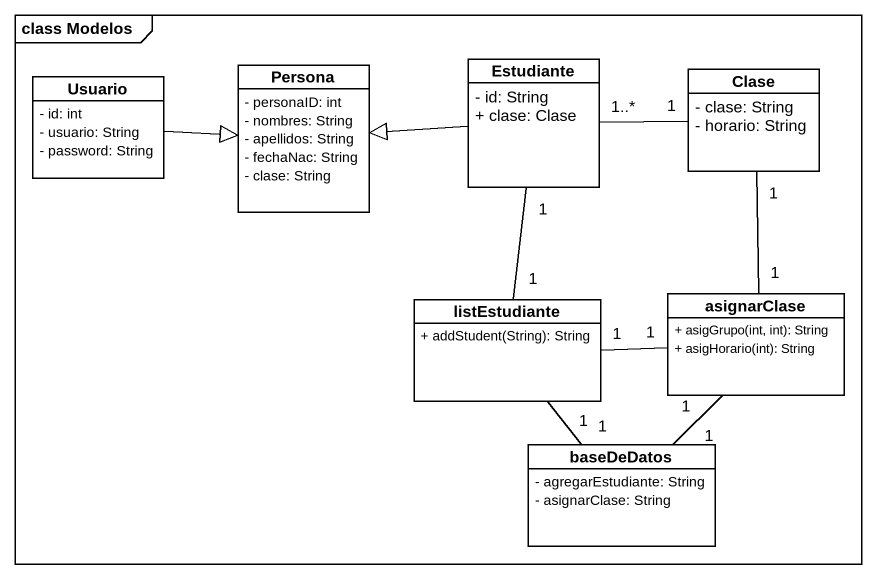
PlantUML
@startuml
mainframe class Modelos
hide circle
hide empty members
skinparam classAttributeIconSize 0
class Estudiante {
  - id: String
  + clase: Clase
}
class Usuario {
  - id: int
  - usuario: String
  - password: String
}
class Persona {
  - personaID: int
  - nombres: String
  - apellidos: String
  - fechaNac: String
  - clase: String
}
class Clase {
  - clase: String
  - horario: String
}
class listEstudiante {
  + addStudent(String): String
}
class asignarClase {
  + asigGrupo(int, int): String
  + asigHorario(int): String
}
class baseDeDatos {
  - agregarEstudiante: String
  - asignarClase: String
}
Estudiante -left-|> Persona
Estudiante "1..*" -right- "1" Clase
Estudiante "1" -- "1" listEstudiante
Usuario -right-|> Persona
Clase "1" -- "1" asignarClase
listEstudiante "1" -right- "1" asignarClase
listEstudiante "1" -- "1" baseDeDatos
asignarClase "1" -- "1" baseDeDatos
@enduml
